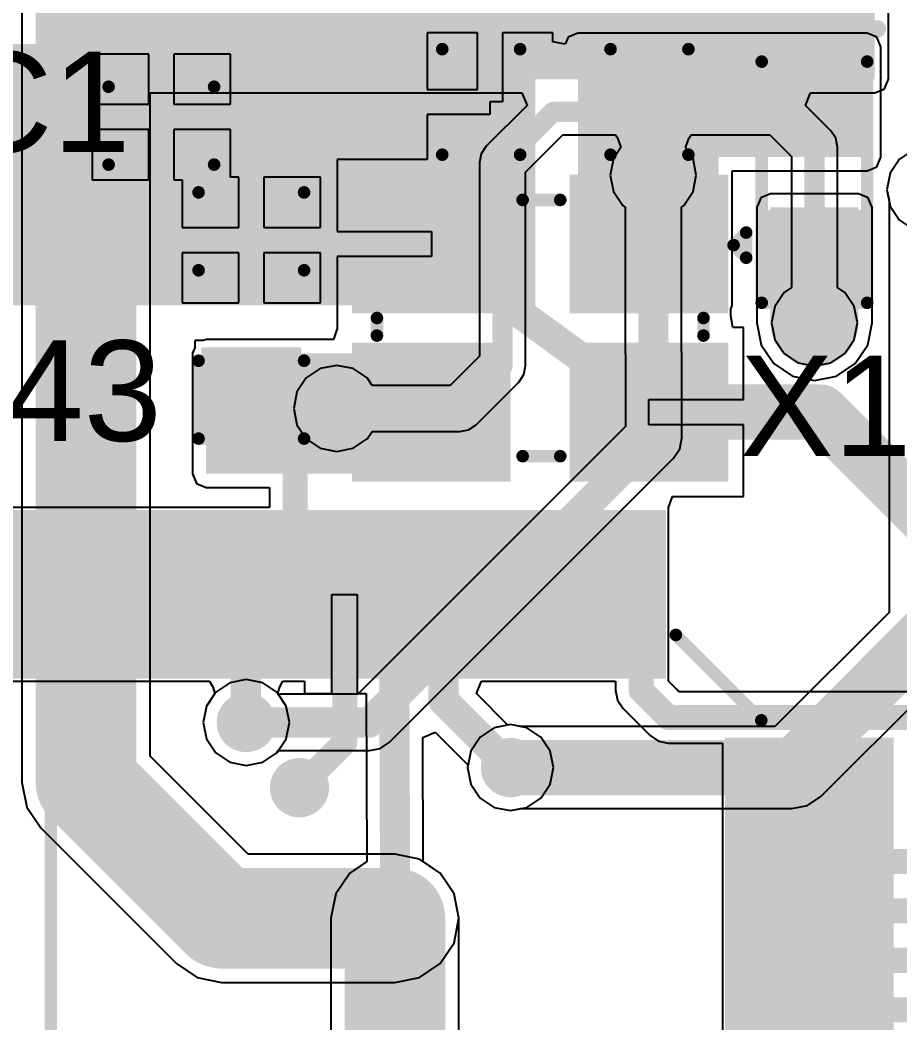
# Model space of a CAD drawing. Header units: millimetres. Extents: x -0.27 to 4.7, y -0.39 to 2.83.
# Drawn here: x 2.9698 to 3.32, y 1.4264 to 1.8255 of the extents above; entities that cross this region are included whole.
import ezdxf

# ---------------------------------------------------------------- set-up
doc = ezdxf.new("R2010")
doc.units = ezdxf.units.MM
doc.header["$MEASUREMENT"] = 0
for name, color, linetype in [('BottomLayer', 5, 'Continuous'), ('BottomSolder', 6, 'Continuous'), ('TopLayer', 1, 'Continuous'), ('TopOverlay', 2, 'Continuous'), ('TopPaste', 8, 'Continuous'), ('TopSolder', 216, 'Continuous'), ('ViaHoleLayer', 16, 'Continuous')]:
    doc.layers.add(name, color=color, linetype=linetype)
doc.styles.add('Arial', font='arial.ttf', dxfattribs={"height": 0.2})

# ---------------------------------------------------------------- blocks, each defined once
blk = doc.blocks.new('ZIO_101954_13')
at = {"layer": 'TopOverlay', "const_width": 0.005}
blk.add_lwpolyline([(0.719, -1.74), (0.719, 0.057)], dxfattribs=at)
blk = doc.blocks.new('SMD3225_4P_47')
at = {"layer": 'TopLayer'}
for points in [[(-0.07086615, 0.05708665), (-0.01574805, 0.05708665), (-0.01574805, 0.00984255), (-0.07086615, 0.00984255)], [(0.01574805, 0.05708665), (0.07086615, 0.05708665), (0.07086615, 0.00984255), (0.01574805, 0.00984255)], [(-0.07086615, -0.00984245), (-0.01574805, -0.00984245), (-0.01574805, -0.05708655), (-0.07086615, -0.05708655)], [(0.01574805, -0.00984245), (0.07086615, -0.00984245), (0.07086615, -0.05708655), (0.01574805, -0.05708655)]]:
    blk.add_hatch(color=1, dxfattribs=at).paths.add_polyline_path(points)
at = {"layer": 'TopPaste'}
for points in [[(-0.07086615, 0.05708665), (-0.01574805, 0.05708665), (-0.01574805, 0.00984255), (-0.07086615, 0.00984255)], [(0.01574805, 0.05708665), (0.07086615, 0.05708665), (0.07086615, 0.00984255), (0.01574805, 0.00984255)], [(-0.07086615, -0.00984245), (-0.01574805, -0.00984245), (-0.01574805, -0.05708655), (-0.07086615, -0.05708655)], [(0.01574805, -0.00984245), (0.07086615, -0.00984245), (0.07086615, -0.05708655), (0.01574805, -0.05708655)]]:
    blk.add_hatch(color=8, dxfattribs=at).paths.add_polyline_path(points)
at = {"layer": 'TopSolder'}
for points in [[(-0.07486615, 0.06108665), (-0.01174805, 0.06108665), (-0.01174805, 0.00584255), (-0.07486615, 0.00584255)], [(0.01174805, 0.06108665), (0.07486615, 0.06108665), (0.07486615, 0.00584255), (0.01174805, 0.00584255)], [(-0.07486615, -0.00584245), (-0.01174805, -0.00584245), (-0.01174805, -0.06108655), (-0.07486615, -0.06108655)], [(0.01174805, -0.00584245), (0.07486615, -0.00584245), (0.07486615, -0.06108655), (0.01174805, -0.06108655)]]:
    blk.add_hatch(color=216, dxfattribs=at).paths.add_polyline_path(points)
at = {"layer": 'TopOverlay', "const_width": 0.005}
for points in [[(0.007, 0.051), (-0.008, 0.051)], [(-0.065, 0.003), (-0.065, -0.004)], [(0.065, 0.003), (0.065, -0.004)], [(-0.082, -0.028), (-0.082, -0.038)], [(-0.077, -0.033), (-0.082, -0.028)], [(-0.077, -0.033), (-0.082, -0.038)], [(0.007, -0.0509999), (-0.008, -0.0509999)]]:
    blk.add_lwpolyline(points, dxfattribs=at)
at = {"layer": 'TopOverlay', "const_width": 0.0025}
for points in [[(-0.00925, 0.051, 1), (-0.00675, 0.051, 1)], [(0.00575, 0.051, 1), (0.00825, 0.051, 1)], [(-0.06625, 0.003, 1), (-0.06375, 0.003, 1)], [(0.06375, 0.003, 1), (0.06625, 0.003, 1)], [(-0.06625, -0.004, 1), (-0.06375, -0.004, 1)], [(0.06375, -0.004, 1), (0.06625, -0.004, 1)], [(-0.08325, -0.028, 1), (-0.08075, -0.028, 1)], [(-0.08325, -0.028, 1), (-0.08075, -0.028, 1)], [(-0.07825, -0.033, 1), (-0.07575, -0.033, 1)], [(-0.07825, -0.033, 1), (-0.07575, -0.033, 1)], [(-0.08325, -0.038, 1), (-0.08075, -0.038, 1)], [(-0.08325, -0.038, 1), (-0.08075, -0.038, 1)], [(-0.00925, -0.0509999, 1), (-0.00675, -0.0509999, 1)], [(0.00575, -0.0509999, 1), (0.00825, -0.0509999, 1)]]:
    blk.add_lwpolyline(points, format="xyb", close=True, dxfattribs=at)
blk = doc.blocks.new('TQFP_100_14_14__49')
at = {"layer": 'TopLayer'}
for points in [[(-0.33267715, -0.1318897), (-0.27362205, -0.1318897), (-0.27362205, -0.1437007), (-0.33267715, -0.1437007)], [(-0.33267715, -0.1515747), (-0.27362205, -0.1515747), (-0.27362205, -0.1633857), (-0.33267715, -0.1633857)], [(-0.33267715, -0.1712597), (-0.27362205, -0.1712597), (-0.27362205, -0.1830707), (-0.33267715, -0.1830707)], [(-0.33267715, -0.1909447), (-0.27362205, -0.1909447), (-0.27362205, -0.2027557), (-0.33267715, -0.2027557)], [(-0.33267715, -0.2106298), (-0.27362205, -0.2106298), (-0.27362205, -0.2224408), (-0.33267715, -0.2224408)], [(-0.33267715, -0.2303149), (-0.27362205, -0.2303149), (-0.27362205, -0.2421259), (-0.33267715, -0.2421259)], [(-0.242126, -0.33267705), (-0.242126, -0.27362195), (-0.230315, -0.27362195), (-0.230315, -0.33267705)], [(-0.222441, -0.33267705), (-0.222441, -0.27362195), (-0.21063, -0.27362195), (-0.21063, -0.33267705)], [(-0.2027559, -0.33267705), (-0.2027559, -0.27362195), (-0.1909449, -0.27362195), (-0.1909449, -0.33267705)], [(-0.1830709, -0.33267705), (-0.1830709, -0.27362195), (-0.1712599, -0.27362195), (-0.1712599, -0.33267705)], [(-0.1633858, -0.33267705), (-0.1633858, -0.27362195), (-0.1515748, -0.27362195), (-0.1515748, -0.33267705)], [(-0.1437008, -0.33267705), (-0.1437008, -0.27362195), (-0.1318898, -0.27362195), (-0.1318898, -0.33267705)], [(-0.1240158, -0.33267705), (-0.1240158, -0.27362195), (-0.1122048, -0.27362195), (-0.1122048, -0.33267705)], [(-0.1043307, -0.33267705), (-0.1043307, -0.27362195), (-0.0925197, -0.27362195), (-0.0925197, -0.33267705)], [(-0.0846457, -0.33267705), (-0.0846457, -0.27362195), (-0.0728347, -0.27362195), (-0.0728347, -0.33267705)], [(-0.0649606, -0.33267705), (-0.0649606, -0.27362195), (-0.0531496, -0.27362195), (-0.0531496, -0.33267705)], [(-0.0452756, -0.33267705), (-0.0452756, -0.27362195), (-0.0334646, -0.27362195), (-0.0334646, -0.33267705)], [(-0.0255906, -0.33267705), (-0.0255906, -0.27362195), (-0.0137796, -0.27362195), (-0.0137796, -0.33267705)], [(-0.0059055, -0.33267705), (-0.0059055, -0.27362195), (0.0059055, -0.27362195), (0.0059055, -0.33267705)]]:
    blk.add_hatch(color=1, dxfattribs=at).paths.add_polyline_path(points)
at = {"layer": 'TopPaste'}
for points in [[(-0.33267715, -0.1318897), (-0.27362205, -0.1318897), (-0.27362205, -0.1437007), (-0.33267715, -0.1437007)], [(-0.33267715, -0.1515747), (-0.27362205, -0.1515747), (-0.27362205, -0.1633857), (-0.33267715, -0.1633857)], [(-0.33267715, -0.1712597), (-0.27362205, -0.1712597), (-0.27362205, -0.1830707), (-0.33267715, -0.1830707)], [(-0.33267715, -0.1909447), (-0.27362205, -0.1909447), (-0.27362205, -0.2027557), (-0.33267715, -0.2027557)], [(-0.33267715, -0.2106298), (-0.27362205, -0.2106298), (-0.27362205, -0.2224408), (-0.33267715, -0.2224408)], [(-0.33267715, -0.2303149), (-0.27362205, -0.2303149), (-0.27362205, -0.2421259), (-0.33267715, -0.2421259)], [(-0.242126, -0.33267705), (-0.242126, -0.27362195), (-0.230315, -0.27362195), (-0.230315, -0.33267705)], [(-0.222441, -0.33267705), (-0.222441, -0.27362195), (-0.21063, -0.27362195), (-0.21063, -0.33267705)], [(-0.2027559, -0.33267705), (-0.2027559, -0.27362195), (-0.1909449, -0.27362195), (-0.1909449, -0.33267705)], [(-0.1830709, -0.33267705), (-0.1830709, -0.27362195), (-0.1712599, -0.27362195), (-0.1712599, -0.33267705)], [(-0.1633858, -0.33267705), (-0.1633858, -0.27362195), (-0.1515748, -0.27362195), (-0.1515748, -0.33267705)], [(-0.1437008, -0.33267705), (-0.1437008, -0.27362195), (-0.1318898, -0.27362195), (-0.1318898, -0.33267705)], [(-0.1240158, -0.33267705), (-0.1240158, -0.27362195), (-0.1122048, -0.27362195), (-0.1122048, -0.33267705)], [(-0.1043307, -0.33267705), (-0.1043307, -0.27362195), (-0.0925197, -0.27362195), (-0.0925197, -0.33267705)], [(-0.0846457, -0.33267705), (-0.0846457, -0.27362195), (-0.0728347, -0.27362195), (-0.0728347, -0.33267705)], [(-0.0649606, -0.33267705), (-0.0649606, -0.27362195), (-0.0531496, -0.27362195), (-0.0531496, -0.33267705)], [(-0.0452756, -0.33267705), (-0.0452756, -0.27362195), (-0.0334646, -0.27362195), (-0.0334646, -0.33267705)], [(-0.0255906, -0.33267705), (-0.0255906, -0.27362195), (-0.0137796, -0.27362195), (-0.0137796, -0.33267705)], [(-0.0059055, -0.33267705), (-0.0059055, -0.27362195), (0.0059055, -0.27362195), (0.0059055, -0.33267705)]]:
    blk.add_hatch(color=8, dxfattribs=at).paths.add_polyline_path(points)
at = {"layer": 'TopSolder'}
for points in [[(-0.33667715, -0.1278897), (-0.26962205, -0.1278897), (-0.26962205, -0.1477007), (-0.33667715, -0.1477007)], [(-0.33667715, -0.1475747), (-0.26962205, -0.1475747), (-0.26962205, -0.1673857), (-0.33667715, -0.1673857)], [(-0.33667715, -0.1672597), (-0.26962205, -0.1672597), (-0.26962205, -0.1870707), (-0.33667715, -0.1870707)], [(-0.33667715, -0.1869447), (-0.26962205, -0.1869447), (-0.26962205, -0.2067557), (-0.33667715, -0.2067557)], [(-0.33667715, -0.2066298), (-0.26962205, -0.2066298), (-0.26962205, -0.2264408), (-0.33667715, -0.2264408)], [(-0.33667715, -0.2263149), (-0.26962205, -0.2263149), (-0.26962205, -0.2461259), (-0.33667715, -0.2461259)], [(-0.246126, -0.33667705), (-0.246126, -0.26962195), (-0.226315, -0.26962195), (-0.226315, -0.33667705)], [(-0.226441, -0.33667705), (-0.226441, -0.26962195), (-0.20663, -0.26962195), (-0.20663, -0.33667705)], [(-0.2067559, -0.33667705), (-0.2067559, -0.26962195), (-0.1869449, -0.26962195), (-0.1869449, -0.33667705)], [(-0.1870709, -0.33667705), (-0.1870709, -0.26962195), (-0.1672599, -0.26962195), (-0.1672599, -0.33667705)], [(-0.1673858, -0.33667705), (-0.1673858, -0.26962195), (-0.1475748, -0.26962195), (-0.1475748, -0.33667705)], [(-0.1477008, -0.33667705), (-0.1477008, -0.26962195), (-0.1278898, -0.26962195), (-0.1278898, -0.33667705)], [(-0.1280158, -0.33667705), (-0.1280158, -0.26962195), (-0.1082048, -0.26962195), (-0.1082048, -0.33667705)], [(-0.1083307, -0.33667705), (-0.1083307, -0.26962195), (-0.0885197, -0.26962195), (-0.0885197, -0.33667705)], [(-0.0886457, -0.33667705), (-0.0886457, -0.26962195), (-0.0688347, -0.26962195), (-0.0688347, -0.33667705)], [(-0.0689606, -0.33667705), (-0.0689606, -0.26962195), (-0.0491496, -0.26962195), (-0.0491496, -0.33667705)], [(-0.0492756, -0.33667705), (-0.0492756, -0.26962195), (-0.0294646, -0.26962195), (-0.0294646, -0.33667705)], [(-0.0295906, -0.33667705), (-0.0295906, -0.26962195), (-0.0097796, -0.26962195), (-0.0097796, -0.33667705)], [(-0.0099055, -0.33667705), (-0.0099055, -0.26962195), (0.0099055, -0.26962195), (0.0099055, -0.33667705)], [(0.0097795, -0.33667705), (0.0097795, -0.26962195), (0.0295905, -0.26962195), (0.0295905, -0.33667705)]]:
    blk.add_hatch(color=216, dxfattribs=at).paths.add_polyline_path(points)
at = {"layer": 'TopOverlay', "const_width": 0.005}
blk.add_lwpolyline([(-0.25, -0.2869998), (-0.284, -0.2529998)], dxfattribs=at)
at = {"layer": 'TopOverlay', "const_width": 0.0025}
for points in [[(-0.28525, -0.2529998, 1), (-0.28275, -0.2529998, 1)], [(-0.25125, -0.2869998, 1), (-0.24875, -0.2869998, 1)]]:
    blk.add_lwpolyline(points, format="xyb", close=True, dxfattribs=at)
blk = doc.blocks.new('R___0603_75')
at = {"layer": 'TopLayer'}
for points in [[(-0.015, 0.0175), (-0.015, -0.0175), (-0.045, -0.0175), (-0.045, 0.0175)], [(0.045, 0.0175), (0.045, -0.0175), (0.015, -0.0175), (0.015, 0.0175)]]:
    blk.add_hatch(color=1, dxfattribs=at).paths.add_polyline_path(points)
at = {"layer": 'TopPaste'}
for points in [[(-0.015, 0.0175), (-0.015, -0.0175), (-0.045, -0.0175), (-0.045, 0.0175)], [(0.045, 0.0175), (0.045, -0.0175), (0.015, -0.0175), (0.015, 0.0175)]]:
    blk.add_hatch(color=8, dxfattribs=at).paths.add_polyline_path(points)
at = {"layer": 'TopSolder'}
for points in [[(-0.011, 0.0215), (-0.011, -0.0215), (-0.049, -0.0215), (-0.049, 0.0215)], [(0.049, 0.0215), (0.049, -0.0215), (0.011, -0.0215), (0.011, 0.0215)]]:
    blk.add_hatch(color=216, dxfattribs=at).paths.add_polyline_path(points)
at = {"layer": 'TopOverlay', "const_width": 0.005}
for points in [[(-0.048, 0.021), (0.048, 0.021)], [(-0.048, 0.021), (-0.048, -0.021)], [(0.048, 0.021), (0.048, -0.021)], [(-0.048, -0.021), (0.048, -0.021)]]:
    blk.add_lwpolyline(points, dxfattribs=at)
at = {"layer": 'TopOverlay', "const_width": 0.0025}
for points in [[(-0.04925, 0.021, 1), (-0.04675, 0.021, 1)], [(-0.04925, 0.021, 1), (-0.04675, 0.021, 1)], [(0.04675, 0.021, 1), (0.04925, 0.021, 1)], [(0.04675, 0.021, 1), (0.04925, 0.021, 1)], [(-0.04925, -0.021, 1), (-0.04675, -0.021, 1)], [(-0.04925, -0.021, 1), (-0.04675, -0.021, 1)], [(0.04675, -0.021, 1), (0.04925, -0.021, 1)], [(0.04675, -0.021, 1), (0.04925, -0.021, 1)]]:
    blk.add_lwpolyline(points, format="xyb", close=True, dxfattribs=at)
blk = doc.blocks.new('C___0603_177')
at = {"layer": 'TopLayer'}
for points in [[(-0.015, 0.0175), (-0.015, -0.0175), (-0.045, -0.0175), (-0.045, 0.0175)], [(0.045, 0.0175), (0.045, -0.0175), (0.015, -0.0175), (0.015, 0.0175)]]:
    blk.add_hatch(color=1, dxfattribs=at).paths.add_polyline_path(points)
at = {"layer": 'TopPaste'}
for points in [[(-0.015, 0.0175), (-0.015, -0.0175), (-0.045, -0.0175), (-0.045, 0.0175)], [(0.045, 0.0175), (0.045, -0.0175), (0.015, -0.0175), (0.015, 0.0175)]]:
    blk.add_hatch(color=8, dxfattribs=at).paths.add_polyline_path(points)
at = {"layer": 'TopSolder'}
for points in [[(-0.0126378, 0.0198622), (-0.0126378, -0.0198622), (-0.0473622, -0.0198622), (-0.0473622, 0.0198622)], [(0.0473622, 0.0198622), (0.0473622, -0.0198622), (0.0126378, -0.0198622), (0.0126378, 0.0198622)]]:
    blk.add_hatch(color=216, dxfattribs=at).paths.add_polyline_path(points)
at = {"layer": 'TopOverlay', "const_width": 0.005}
for points in [[(-0.049, 0.021), (-0.018, 0.021)], [(-0.049, 0.021), (-0.049, -0.021)], [(0.018, 0.021), (0.049, 0.021)], [(0.049, 0.021), (0.049, -0.021)], [(-0.049, -0.021), (-0.018, -0.021)], [(0.018, -0.021), (0.049, -0.021)]]:
    blk.add_lwpolyline(points, dxfattribs=at)
at = {"layer": 'TopOverlay', "const_width": 0.0025}
for points in [[(-0.05025, 0.021, 1), (-0.04775, 0.021, 1)], [(-0.05025, 0.021, 1), (-0.04775, 0.021, 1)], [(-0.01925, 0.021, 1), (-0.01675, 0.021, 1)], [(0.01675, 0.021, 1), (0.01925, 0.021, 1)], [(0.04775, 0.021, 1), (0.05025, 0.021, 1)], [(0.04775, 0.021, 1), (0.05025, 0.021, 1)], [(-0.05025, -0.021, 1), (-0.04775, -0.021, 1)], [(-0.05025, -0.021, 1), (-0.04775, -0.021, 1)], [(-0.01925, -0.021, 1), (-0.01675, -0.021, 1)], [(0.01675, -0.021, 1), (0.01925, -0.021, 1)], [(0.04775, -0.021, 1), (0.05025, -0.021, 1)], [(0.04775, -0.021, 1), (0.05025, -0.021, 1)]]:
    blk.add_lwpolyline(points, format="xyb", close=True, dxfattribs=at)
blk = doc.blocks.new('C___0603_178')
at = {"layer": 'TopLayer'}
for points in [[(-0.015, 0.0175), (-0.015, -0.0175), (-0.045, -0.0175), (-0.045, 0.0175)], [(0.045, 0.0175), (0.045, -0.0175), (0.015, -0.0175), (0.015, 0.0175)]]:
    blk.add_hatch(color=1, dxfattribs=at).paths.add_polyline_path(points)
at = {"layer": 'TopPaste'}
for points in [[(-0.015, 0.0175), (-0.015, -0.0175), (-0.045, -0.0175), (-0.045, 0.0175)], [(0.045, 0.0175), (0.045, -0.0175), (0.015, -0.0175), (0.015, 0.0175)]]:
    blk.add_hatch(color=8, dxfattribs=at).paths.add_polyline_path(points)
at = {"layer": 'TopSolder'}
for points in [[(-0.0126378, 0.0198622), (-0.0126378, -0.0198622), (-0.0473622, -0.0198622), (-0.0473622, 0.0198622)], [(0.0473622, 0.0198622), (0.0473622, -0.0198622), (0.0126378, -0.0198622), (0.0126378, 0.0198622)]]:
    blk.add_hatch(color=216, dxfattribs=at).paths.add_polyline_path(points)
at = {"layer": 'TopOverlay', "const_width": 0.005}
for points in [[(-0.049, 0.021), (-0.018, 0.021)], [(-0.049, -0.021), (-0.049, 0.021)], [(0.018, 0.021), (0.049, 0.021)], [(0.049, -0.021), (0.049, 0.021)], [(-0.049, -0.021), (-0.018, -0.021)], [(0.018, -0.021), (0.049, -0.021)]]:
    blk.add_lwpolyline(points, dxfattribs=at)
at = {"layer": 'TopOverlay', "const_width": 0.0025}
for points in [[(-0.05025, 0.021, 1), (-0.04775, 0.021, 1)], [(-0.05025, 0.021, 1), (-0.04775, 0.021, 1)], [(-0.01925, 0.021, 1), (-0.01675, 0.021, 1)], [(0.01675, 0.021, 1), (0.01925, 0.021, 1)], [(0.04775, 0.021, 1), (0.05025, 0.021, 1)], [(0.04775, 0.021, 1), (0.05025, 0.021, 1)], [(-0.05025, -0.021, 1), (-0.04775, -0.021, 1)], [(-0.05025, -0.021, 1), (-0.04775, -0.021, 1)], [(-0.01925, -0.021, 1), (-0.01675, -0.021, 1)], [(0.01675, -0.021, 1), (0.01925, -0.021, 1)], [(0.04775, -0.021, 1), (0.05025, -0.021, 1)], [(0.04775, -0.021, 1), (0.05025, -0.021, 1)]]:
    blk.add_lwpolyline(points, format="xyb", close=True, dxfattribs=at)
blk = doc.blocks.new('C___0603_215')
at = {"layer": 'TopLayer'}
for points in [[(-0.015, 0.0175), (-0.015, -0.0175), (-0.045, -0.0175), (-0.045, 0.0175)], [(0.045, 0.0175), (0.045, -0.0175), (0.015, -0.0175), (0.015, 0.0175)]]:
    blk.add_hatch(color=1, dxfattribs=at).paths.add_polyline_path(points)
at = {"layer": 'TopPaste'}
for points in [[(-0.015, 0.0175), (-0.015, -0.0175), (-0.045, -0.0175), (-0.045, 0.0175)], [(0.045, 0.0175), (0.045, -0.0175), (0.015, -0.0175), (0.015, 0.0175)]]:
    blk.add_hatch(color=8, dxfattribs=at).paths.add_polyline_path(points)
at = {"layer": 'TopSolder'}
for points in [[(-0.0126378, 0.0198622), (-0.0126378, -0.0198622), (-0.0473622, -0.0198622), (-0.0473622, 0.0198622)], [(0.0473622, 0.0198622), (0.0473622, -0.0198622), (0.0126378, -0.0198622), (0.0126378, 0.0198622)]]:
    blk.add_hatch(color=216, dxfattribs=at).paths.add_polyline_path(points)
at = {"layer": 'TopOverlay', "const_width": 0.005}
for points in [[(-0.049, 0.021), (-0.018, 0.021)], [(-0.049, 0.021), (-0.049, -0.021)], [(0.018, 0.021), (0.049, 0.021)], [(0.049, 0.021), (0.049, -0.021)], [(-0.049, -0.021), (-0.018, -0.021)], [(0.018, -0.021), (0.049, -0.021)]]:
    blk.add_lwpolyline(points, dxfattribs=at)
at = {"layer": 'TopOverlay', "const_width": 0.0025}
for points in [[(-0.05025, 0.021, 1), (-0.04775, 0.021, 1)], [(-0.05025, 0.021, 1), (-0.04775, 0.021, 1)], [(-0.01925, 0.021, 1), (-0.01675, 0.021, 1)], [(0.01675, 0.021, 1), (0.01925, 0.021, 1)], [(0.04775, 0.021, 1), (0.05025, 0.021, 1)], [(0.04775, 0.021, 1), (0.05025, 0.021, 1)], [(-0.05025, -0.021, 1), (-0.04775, -0.021, 1)], [(-0.05025, -0.021, 1), (-0.04775, -0.021, 1)], [(-0.01925, -0.021, 1), (-0.01675, -0.021, 1)], [(0.01675, -0.021, 1), (0.01925, -0.021, 1)], [(0.04775, -0.021, 1), (0.05025, -0.021, 1)], [(0.04775, -0.021, 1), (0.05025, -0.021, 1)]]:
    blk.add_lwpolyline(points, format="xyb", close=True, dxfattribs=at)

msp = doc.modelspace()

# ---------------------------------------------------------------- hatches: boundary and pattern name
at = {"layer": 'BottomLayer'}
msp.add_hatch(color=5, dxfattribs=at).paths.add_polyline_path([(2.976, 1.802), (3.31, 1.802), (3.31, 1.91), (2.976, 1.91)])
h = msp.add_hatch(color=5, dxfattribs=at)
edge = h.paths.add_edge_path()
edge.add_arc((3.2218226, 1.7638226), 0.011811, 0, 360)
h = msp.add_hatch(color=5, dxfattribs=at)
edge = h.paths.add_edge_path()
edge.add_arc((3.286, 1.705), 0.011811, 0, 360)
h = msp.add_hatch(color=5, dxfattribs=at)
edge = h.paths.add_edge_path()
edge.add_arc((3.0958226, 1.6709486), 0.011811, 0, 360)
h = msp.add_hatch(color=5, dxfattribs=at)
edge = h.paths.add_edge_path()
edge.add_arc((3.0598226, 1.5459486), 0.011811, 0, 360)
h = msp.add_hatch(color=5, dxfattribs=at)
edge = h.paths.add_edge_path()
edge.add_arc((3.165, 1.528), 0.011811, 0, 360)
h = msp.add_hatch(color=5, dxfattribs=at)
edge = h.paths.add_edge_path()
edge.add_arc((3.081, 1.52), 0.011811, 0, 360)
h = msp.add_hatch(color=5, dxfattribs=at)
edge = h.paths.add_edge_path()
edge.add_arc((3.119, 1.468), 0.011811, 0, 360)
at = {"layer": 'BottomSolder'}
h = msp.add_hatch(color=6, dxfattribs=at)
edge = h.paths.add_edge_path()
edge.add_arc((3.2218226, 1.7638226), 0.0059055, 0, 360)
h = msp.add_hatch(color=6, dxfattribs=at)
edge = h.paths.add_edge_path()
edge.add_arc((3.286, 1.705), 0.0059055, 0, 360)
h = msp.add_hatch(color=6, dxfattribs=at)
edge = h.paths.add_edge_path()
edge.add_arc((3.0958226, 1.6709486), 0.0059055, 0, 360)
h = msp.add_hatch(color=6, dxfattribs=at)
edge = h.paths.add_edge_path()
edge.add_arc((3.0598226, 1.5459486), 0.0059055, 0, 360)
h = msp.add_hatch(color=6, dxfattribs=at)
edge = h.paths.add_edge_path()
edge.add_arc((3.165, 1.528), 0.0059055, 0, 360)
h = msp.add_hatch(color=6, dxfattribs=at)
edge = h.paths.add_edge_path()
edge.add_arc((3.081, 1.52), 0.0059055, 0, 360)
h = msp.add_hatch(color=6, dxfattribs=at)
edge = h.paths.add_edge_path()
edge.add_arc((3.119, 1.468), 0.0059055, 0, 360)
at = {"layer": 'TopLayer'}
for points in [[(2.898, 1.7119486), (3.1612084, 1.7119486), (3.1612084, 1.816), (2.898, 1.816)], [(3.134, 1.7119486), (3.1748226, 1.7119486), (3.1748226, 1.8149486), (3.134, 1.8149486)], [(3.1568226, 1.7639486), (3.1748226, 1.7639486), (3.1748226, 1.8149486), (3.1568226, 1.8149486)], [(3.1918226, 1.7119486), (3.2478226, 1.7119486), (3.2478226, 1.8149486), (3.1918226, 1.8149486)], [(3.192, 1.771), (3.307, 1.771), (3.307, 1.8149486), (3.192, 1.8149486)], [(3.2685, 1.715), (3.3035, 1.715), (3.3035, 1.751), (3.2685, 1.751)], [(3.0438226, 1.6449486), (3.1618226, 1.6449486), (3.1618226, 1.6929486), (3.0438226, 1.6929486)]]:
    msp.add_hatch(color=1, dxfattribs=at).paths.add_polyline_path(points)
h = msp.add_hatch(color=1, dxfattribs=at)
edge = h.paths.add_edge_path()
edge.add_arc((3.2218226, 1.7638226), 0.011811, 0, 360)
h = msp.add_hatch(color=1, dxfattribs=at)
edge = h.paths.add_edge_path()
edge.add_arc((3.286, 1.705), 0.011811, 0, 360)
h = msp.add_hatch(color=1, dxfattribs=at)
edge = h.paths.add_edge_path()
edge.add_arc((3.0958226, 1.6709486), 0.011811, 0, 360)
h = msp.add_hatch(color=1, dxfattribs=at)
edge = h.paths.add_edge_path()
edge.add_arc((3.0598226, 1.5459486), 0.011811, 0, 360)
h = msp.add_hatch(color=1, dxfattribs=at)
edge = h.paths.add_edge_path()
edge.add_arc((3.165, 1.528), 0.011811, 0, 360)
h = msp.add_hatch(color=1, dxfattribs=at)
edge = h.paths.add_edge_path()
edge.add_arc((3.081, 1.52), 0.011811, 0, 360)
h = msp.add_hatch(color=1, dxfattribs=at)
edge = h.paths.add_edge_path()
edge.add_arc((3.119, 1.468), 0.011811, 0, 360)
at = {"layer": 'TopSolder'}
h = msp.add_hatch(color=216, dxfattribs=at)
edge = h.paths.add_edge_path()
edge.add_arc((3.2218226, 1.7638226), 0.0059055, 0, 360)
h = msp.add_hatch(color=216, dxfattribs=at)
edge = h.paths.add_edge_path()
edge.add_arc((3.286, 1.705), 0.0059055, 0, 360)
h = msp.add_hatch(color=216, dxfattribs=at)
edge = h.paths.add_edge_path()
edge.add_arc((3.0958226, 1.6709486), 0.0059055, 0, 360)
h = msp.add_hatch(color=216, dxfattribs=at)
edge = h.paths.add_edge_path()
edge.add_arc((3.0598226, 1.5459486), 0.0059055, 0, 360)
h = msp.add_hatch(color=216, dxfattribs=at)
edge = h.paths.add_edge_path()
edge.add_arc((3.165, 1.528), 0.0059055, 0, 360)
h = msp.add_hatch(color=216, dxfattribs=at)
edge = h.paths.add_edge_path()
edge.add_arc((3.081, 1.52), 0.0059055, 0, 360)
h = msp.add_hatch(color=216, dxfattribs=at)
edge = h.paths.add_edge_path()
edge.add_arc((3.119, 1.468), 0.0059055, 0, 360)
at = {"layer": 'ViaHoleLayer'}
h = msp.add_hatch(color=16, dxfattribs=at)
edge = h.paths.add_edge_path()
edge.add_arc((3.2218226, 1.7638226), 0.0059055, 0, 360)
h = msp.add_hatch(color=16, dxfattribs=at)
edge = h.paths.add_edge_path()
edge.add_arc((3.286, 1.705), 0.0059055, 0, 360)
h = msp.add_hatch(color=16, dxfattribs=at)
edge = h.paths.add_edge_path()
edge.add_arc((3.0958226, 1.6709486), 0.0059055, 0, 360)
h = msp.add_hatch(color=16, dxfattribs=at)
edge = h.paths.add_edge_path()
edge.add_arc((3.0598226, 1.5459486), 0.0059055, 0, 360)
h = msp.add_hatch(color=16, dxfattribs=at)
edge = h.paths.add_edge_path()
edge.add_arc((3.165, 1.528), 0.0059055, 0, 360)
h = msp.add_hatch(color=16, dxfattribs=at)
edge = h.paths.add_edge_path()
edge.add_arc((3.081, 1.52), 0.0059055, 0, 360)
h = msp.add_hatch(color=16, dxfattribs=at)
edge = h.paths.add_edge_path()
edge.add_arc((3.119, 1.468), 0.0059055, 0, 360)

# ---------------------------------------------------------------- linework, layer by layer
at = {"layer": 'BottomLayer'}
for p, q in [((3.315412, 1.802), (3.315412, 1.91)), ((2.9705102, 1.837), (2.9705102, 1.522)), ((3.3138269, 1.7981731), (3.315412, 1.802)), ((3.0214898, 1.5325582), (3.0214898, 1.796588)), ((3.0214898, 1.796588), (3.1695396, 1.796588)), ((3.1695396, 1.796588), (3.1716107, 1.791588)), ((3.2823892, 1.791588), (3.2844603, 1.796588)), ((3.2844603, 1.796588), (3.31, 1.796588)), ((3.31, 1.796588), (3.3138269, 1.7981731)), ((3.1716107, 1.791588), (3.155334, 1.7753112)), ((3.2924886, 1.7814886), (3.2823892, 1.791588)), ((3.2944778, 1.7785116), (3.2924886, 1.7814886)), ((3.1709989, 1.7650217), (3.185801, 1.7798237)), ((3.185801, 1.7798237), (3.2067401, 1.7798237)), ((3.2067401, 1.7798237), (3.2075862, 1.7787152)), ((3.2075862, 1.7787152), (3.2089549, 1.7748237)), ((3.2346903, 1.7748237), (3.236059, 1.7787152)), ((3.236059, 1.7787152), (3.2369051, 1.7798237)), ((3.2369051, 1.7798237), (3.2681991, 1.7798237)), ((3.2681991, 1.7798237), (3.2768237, 1.7711991)), ((3.2951763, 1.775), (3.2944778, 1.7785116)), ((3.155334, 1.7753112), (3.1533448, 1.7723342)), ((3.2089549, 1.7748237), (3.205987, 1.7703819)), ((3.2376582, 1.7703819), (3.2346903, 1.7748237)), ((3.2951763, 1.7190869), (3.2951763, 1.775)), ((3.3254407, 1.7738356), (3.31988, 1.77012)), ((3.1533448, 1.7723342), (3.1526463, 1.7688226)), ((3.1526463, 1.7688226), (3.1526463, 1.6917495)), ((3.205987, 1.7703819), (3.2046823, 1.7638226)), ((3.2389629, 1.7638226), (3.2376582, 1.7703819)), ((3.2768237, 1.7711991), (3.2768237, 1.7190869)), ((3.31988, 1.77012), (3.3161644, 1.7645593)), ((3.1709989, 1.6879486), (3.1709989, 1.7650217)), ((3.3161644, 1.7645593), (3.3148597, 1.758)), ((3.2046823, 1.7638226), (3.205987, 1.7572633)), ((3.2376582, 1.7572633), (3.2389629, 1.7638226)), ((3.205987, 1.7572633), (3.2097026, 1.7517026)), ((3.2339426, 1.7517026), (3.2376582, 1.7572633)), ((3.3148597, 1.758), (3.3156865, 1.7538433)), ((3.3156865, 1.7538433), (3.3156865, 1.5897573)), ((3.2097026, 1.7517026), (3.2106071, 1.7510982)), ((3.2106071, 1.7510982), (3.2106071, 1.693)), ((3.2330381, 1.7510982), (3.2339426, 1.7517026)), ((3.2330381, 1.6938919), (3.2330381, 1.7510982)), ((3.27388, 1.71712), (3.2701644, 1.7115593)), ((3.2768237, 1.7190869), (3.27388, 1.71712)), ((3.29812, 1.71712), (3.2951763, 1.7190869)), ((3.3018356, 1.7115593), (3.29812, 1.71712)), ((3.2701644, 1.7115593), (3.2688597, 1.705)), ((3.3031403, 1.705), (3.3018356, 1.7115593)), ((3.2688597, 1.705), (3.2701644, 1.6984407)), ((3.3018356, 1.6984407), (3.3031403, 1.705)), ((3.2701644, 1.6984407), (3.27388, 1.69288)), ((3.29812, 1.69288), (3.3018356, 1.6984407)), ((3.2106071, 1.693), (3.2107845, 1.6921081)), ((3.2332155, 1.693), (3.2330381, 1.6938919)), ((3.2332155, 1.6591265), (3.2332155, 1.693)), ((3.27388, 1.69288), (3.2794407, 1.6891644)), ((3.2925593, 1.6891644), (3.29812, 1.69288)), ((3.1526463, 1.6917495), (3.1410217, 1.6801249)), ((3.2107845, 1.6921081), (3.2107845, 1.6637716)), ((3.2794407, 1.6891644), (3.286, 1.6878597)), ((3.286, 1.6878597), (3.2925593, 1.6891644)), ((3.0892633, 1.6867842), (3.0837026, 1.6830686)), ((3.0958226, 1.6880889), (3.0892633, 1.6867842)), ((3.1023819, 1.6867842), (3.0958226, 1.6880889)), ((3.1079426, 1.6830686), (3.1023819, 1.6867842)), ((3.1703004, 1.6844369), (3.1709989, 1.6879486)), ((3.0837026, 1.6830686), (3.079987, 1.6775079)), ((3.1099095, 1.6801249), (3.1079426, 1.6830686)), ((3.1513112, 1.66446), (3.1683112, 1.68146)), ((3.1683112, 1.68146), (3.1703004, 1.6844369)), ((3.079987, 1.6775079), (3.0786823, 1.6709486)), ((3.1410217, 1.6801249), (3.1099095, 1.6801249)), ((3.0786823, 1.6709486), (3.079987, 1.6643893)), ((3.079987, 1.6643893), (3.0837026, 1.6588286)), ((3.2107845, 1.6637716), (3.1041769, 1.5571641)), ((3.1079426, 1.6588286), (3.1099095, 1.6617723)), ((3.1099095, 1.6617723), (3.1448226, 1.6617723)), ((3.1448226, 1.6617723), (3.1483342, 1.6624708)), ((3.1483342, 1.6624708), (3.1513112, 1.66446)), ((3.0837026, 1.6588286), (3.0892633, 1.655113)), ((3.1023819, 1.655113), (3.1079426, 1.6588286)), ((3.2323618, 1.654834), (3.2332156, 1.659126)), ((3.2332156, 1.659126), (3.2332155, 1.6591265)), ((3.0892633, 1.655113), (3.0958226, 1.6538083)), ((3.0958226, 1.6538083), (3.1023819, 1.655113)), ((3.2299306, 1.6511954), (3.2323618, 1.654834)), ((3.1167532, 1.538018), (3.2299303, 1.6511952)), ((3.2299303, 1.6511952), (3.2299306, 1.6511954)), ((3.3156865, 1.5897573), (3.2702427, 1.5443135)), ((3.2885354, 1.5164646), (3.3408041, 1.5687333)), ((3.0532633, 1.5617842), (3.0477026, 1.5580686)), ((3.0598226, 1.5630889), (3.0532633, 1.5617842)), ((3.0663819, 1.5617842), (3.0598226, 1.5630889)), ((3.0719426, 1.5580686), (3.0663819, 1.5617842)), ((3.0477026, 1.5580686), (3.043987, 1.5525079)), ((3.072547, 1.5571641), (3.0719426, 1.5580686)), ((3.1041769, 1.5571641), (3.072547, 1.5571641)), ((3.043987, 1.5525079), (3.0426823, 1.5459486)), ((3.0426823, 1.5459486), (3.043987, 1.5393893)), ((3.165, 1.5451403), (3.1584407, 1.5438356)), ((3.1691567, 1.5443135), (3.165, 1.5451403)), ((3.1584407, 1.5438356), (3.15288, 1.54012)), ((3.2702427, 1.5443135), (3.1691567, 1.5443135)), ((3.043987, 1.5393893), (3.0477026, 1.5338286)), ((3.1131146, 1.5355868), (3.1167532, 1.538018)), ((3.15288, 1.54012), (3.1491644, 1.5345593)), ((3.0477026, 1.5338286), (3.0532633, 1.530113)), ((3.0663819, 1.530113), (3.0719426, 1.5338286)), ((3.0719426, 1.5338286), (3.072547, 1.5347331)), ((3.072547, 1.5347331), (3.1088221, 1.5347331)), ((3.1088221, 1.5347331), (3.1088226, 1.534733)), ((3.1088226, 1.534733), (3.1131146, 1.5355868)), ((3.1491644, 1.5345593), (3.1478597, 1.528)), ((3.0605582, 1.4934898), (3.0214898, 1.5325582)), ((3.0532633, 1.530113), (3.0598226, 1.5288083)), ((3.0598226, 1.5288083), (3.0663819, 1.530113)), ((3.1478597, 1.528), (3.1491644, 1.5214407)), ((2.9705102, 1.522), (2.9724505, 1.5122455)), ((3.1491644, 1.5214407), (3.15288, 1.51588)), ((3.15288, 1.51588), (3.1584407, 1.5121644)), ((3.2832429, 1.5129283), (3.2885354, 1.5164646)), ((2.9724505, 1.5122455), (2.977976, 1.503976)), ((3.1584407, 1.5121644), (3.165, 1.5108597)), ((3.165, 1.5108597), (3.1691567, 1.5116865)), ((3.1691567, 1.5116865), (3.277, 1.5116865)), ((3.277, 1.5116865), (3.2832429, 1.5129283)), ((2.977976, 1.503976), (3.031976, 1.449976)), ((3.119, 1.4934898), (3.0605582, 1.4934898)), ((3.1287545, 1.4915495), (3.119, 1.4934898)), ((3.137024, 1.486024), (3.1287545, 1.4915495)), ((3.1425495, 1.4777545), (3.137024, 1.486024)), ((3.1444898, 1.468), (3.1425495, 1.4777545)), ((3.1425495, 1.4582455), (3.1444898, 1.468)), ((3.137024, 1.449976), (3.1425495, 1.4582455)), ((3.031976, 1.449976), (3.0402454, 1.4444505)), ((3.1287545, 1.4444505), (3.137024, 1.449976)), ((3.0402454, 1.4444505), (3.05, 1.4425102)), ((3.05, 1.4425102), (3.119, 1.4425102)), ((3.119, 1.4425102), (3.1287545, 1.4444505))]:
    msp.add_line(p, q, dxfattribs=at)
for points, const_width in [([(2.996, 1.522), (2.996, 1.837)], 0.04), ([(3.1618226, 1.7688226), (3.182, 1.789)], 0.008), ([(3.182, 1.789), (3.272, 1.789)], 0.008), ([(3.272, 1.789), (3.286, 1.775)], 0.008), ([(3.286, 1.705), (3.286, 1.775)], 0.008), ([(3.1618226, 1.6879486), (3.1618226, 1.7688226)], 0.008), ([(3.2218226, 1.693), (3.2218226, 1.7638226)], 0.012), ([(3.222, 1.659126), (3.222, 1.693)], 0.012), ([(3.1448226, 1.6709486), (3.1618226, 1.6879486)], 0.008), ([(3.0958226, 1.6709486), (3.1448226, 1.6709486)], 0.008), ([(3.1088226, 1.5459486), (3.222, 1.659126)], 0.012), ([(3.277, 1.528), (3.332, 1.583)], 0.022), ([(3.0598226, 1.5459486), (3.1088226, 1.5459486)], 0.012), ([(2.996, 1.522), (3.05, 1.468)], 0.04), ([(3.165, 1.528), (3.277, 1.528)], 0.022), ([(3.05, 1.468), (3.119, 1.468)], 0.04)]:
    msp.add_lwpolyline(points, dxfattribs=dict(at, const_width=const_width))
for points, const_width in [([(2.986, 1.837, 1), (3.006, 1.837, 1)], 0.02), ([(3.18, 1.789, 1), (3.184, 1.789, 1)], 0.004), ([(3.18, 1.789, 1), (3.184, 1.789, 1)], 0.004), ([(3.27, 1.789, 1), (3.274, 1.789, 1)], 0.004), ([(3.27, 1.789, 1), (3.274, 1.789, 1)], 0.004), ([(3.284, 1.775, 1), (3.288, 1.775, 1)], 0.004), ([(3.284, 1.775, 1), (3.288, 1.775, 1)], 0.004), ([(3.1598226, 1.7688226, 1), (3.1638226, 1.7688226, 1)], 0.004), ([(3.1598226, 1.7688226, 1), (3.1638226, 1.7688226, 1)], 0.004), ([(3.2188226, 1.7638226, 1), (3.2248226, 1.7638226, 1)], 0.006), ([(3.284, 1.705, 1), (3.288, 1.705, 1)], 0.004), ([(3.2188226, 1.693, 1), (3.2248226, 1.693, 1)], 0.006), ([(3.219, 1.693, 1), (3.225, 1.693, 1)], 0.006), ([(3.1598226, 1.6879486, 1), (3.1638226, 1.6879486, 1)], 0.004), ([(3.1598226, 1.6879486, 1), (3.1638226, 1.6879486, 1)], 0.004), ([(3.0938226, 1.6709486, 1), (3.0978226, 1.6709486, 1)], 0.004), ([(3.1428226, 1.6709486, 1), (3.1468226, 1.6709486, 1)], 0.004), ([(3.1428226, 1.6709486, 1), (3.1468226, 1.6709486, 1)], 0.004), ([(3.219, 1.659126, 1), (3.225, 1.659126, 1)], 0.006), ([(3.219, 1.659126, 1), (3.225, 1.659126, 1)], 0.006), ([(3.0568226, 1.5459486, 1), (3.0628226, 1.5459486, 1)], 0.006), ([(3.1058226, 1.5459486, 1), (3.1118226, 1.5459486, 1)], 0.006), ([(3.1058226, 1.5459486, 1), (3.1118226, 1.5459486, 1)], 0.006), ([(2.986, 1.522, 1), (3.006, 1.522, 1)], 0.02), ([(2.986, 1.522, 1), (3.006, 1.522, 1)], 0.02), ([(3.1595, 1.528, 1), (3.1705, 1.528, 1)], 0.011), ([(3.2715, 1.528, 1), (3.2825, 1.528, 1)], 0.011), ([(3.2715, 1.528, 1), (3.2825, 1.528, 1)], 0.011), ([(3.04, 1.468, 1), (3.06, 1.468, 1)], 0.02), ([(3.04, 1.468, 1), (3.06, 1.468, 1)], 0.02), ([(3.109, 1.468, 1), (3.129, 1.468, 1)], 0.02)]:
    msp.add_lwpolyline(points, format="xyb", close=True, dxfattribs=dict(at, const_width=const_width))
at = {"layer": 'TopLayer'}
for p, q in [((3.1518226, 1.8204486), (3.1318226, 1.8204486)), ((3.1318226, 1.8204486), (3.1318226, 1.7979486)), ((3.1518226, 1.7979486), (3.1518226, 1.8204486)), ((3.1818226, 1.8204486), (3.1618226, 1.8204486)), ((3.1618226, 1.8204486), (3.1618226, 1.7929486)), ((3.1818226, 1.8169379), (3.1818226, 1.8204486)), ((3.1918226, 1.8203606), (3.1879957, 1.8187755)), ((3.307, 1.8203606), (3.1918226, 1.8203606)), ((3.3108269, 1.8187755), (3.307, 1.8203606)), ((3.1868226, 1.8159433), (3.1818226, 1.8169379)), ((3.1879957, 1.8187755), (3.1868226, 1.8159433)), ((3.312412, 1.8149486), (3.3108269, 1.8187755)), ((3.312412, 1.771), (3.312412, 1.8149486)), ((3.021, 1.812), (2.9985, 1.812)), ((2.9985, 1.812), (2.9985, 1.792)), ((3.021, 1.792), (3.021, 1.812)), ((3.0535, 1.812), (3.031, 1.812)), ((3.031, 1.812), (3.031, 1.792)), ((3.0535, 1.792), (3.0535, 1.812)), ((3.1318226, 1.7979486), (3.1518226, 1.7979486)), ((3.1618226, 1.7929486), (3.1568226, 1.7929486)), ((3.1568226, 1.7929486), (3.1568226, 1.7879486)), ((2.9985, 1.792), (3.021, 1.792)), ((3.031, 1.792), (3.0535, 1.792)), ((3.1568226, 1.7879486), (3.1318226, 1.7879486)), ((3.1318226, 1.7879486), (3.1318226, 1.7700351)), ((3.021, 1.782), (2.9985, 1.782)), ((2.9985, 1.782), (2.9985, 1.762)), ((3.021, 1.762), (3.021, 1.782)), ((3.0535, 1.782), (3.031, 1.782)), ((3.031, 1.782), (3.031, 1.762)), ((3.0535, 1.7629486), (3.0535, 1.782)), ((3.3254407, 1.7738356), (3.31988, 1.77012)), ((3.1318226, 1.7700351), (3.0959565, 1.7700351)), ((3.0959565, 1.7700351), (3.0959565, 1.7414129)), ((3.3108269, 1.7671731), (3.312412, 1.771)), ((3.31988, 1.77012), (3.3161644, 1.7645593)), ((3.2532346, 1.7119486), (3.2532346, 1.765588)), ((3.2532346, 1.765588), (3.307, 1.765588)), ((3.307, 1.765588), (3.3108269, 1.7671731)), ((3.3161644, 1.7645593), (3.3148597, 1.758)), ((2.9985, 1.762), (3.021, 1.762)), ((3.031, 1.762), (3.0343226, 1.762)), ((3.0343226, 1.762), (3.0343226, 1.7429486)), ((3.0568226, 1.7629486), (3.0535, 1.7629486)), ((3.0568226, 1.7429486), (3.0568226, 1.7629486)), ((3.0893226, 1.7629486), (3.0668226, 1.7629486)), ((3.0668226, 1.7629486), (3.0668226, 1.7429486)), ((3.0893226, 1.7429486), (3.0893226, 1.7629486)), ((3.3148597, 1.758), (3.3161644, 1.7514407)), ((3.2646731, 1.7548269), (3.263088, 1.751)), ((3.2685, 1.756412), (3.2646731, 1.7548269)), ((3.3035, 1.756412), (3.2685, 1.756412)), ((3.3073269, 1.7548269), (3.3035, 1.756412)), ((3.308912, 1.751), (3.3073269, 1.7548269)), ((3.263088, 1.751), (3.263088, 1.7311448)), ((3.308912, 1.7311448), (3.308912, 1.751)), ((3.3161644, 1.7514407), (3.31988, 1.74588)), ((3.31988, 1.74588), (3.3254407, 1.7421644)), ((3.0343226, 1.7429486), (3.0568226, 1.7429486)), ((3.0668226, 1.7429486), (3.0893226, 1.7429486)), ((3.0959565, 1.7414129), (3.1335153, 1.7414129)), ((3.1335153, 1.7414129), (3.1335153, 1.7314129)), ((3.0568226, 1.7329486), (3.0343226, 1.7329486)), ((3.0343226, 1.7329486), (3.0343226, 1.7129486)), ((3.0568226, 1.7129486), (3.0568226, 1.7329486)), ((3.0893226, 1.7329486), (3.0668226, 1.7329486)), ((3.0668226, 1.7329486), (3.0668226, 1.7129486)), ((3.0893226, 1.7129486), (3.0893226, 1.7329486)), ((3.1335153, 1.7314129), (3.0959565, 1.7314129)), ((3.0959565, 1.7314129), (3.0959565, 1.7033607)), ((3.263088, 1.7311448), (3.2630592, 1.731)), ((3.2630592, 1.731), (3.2630592, 1.705)), ((3.3089408, 1.731), (3.308912, 1.7311448)), ((3.3089408, 1.705), (3.3089408, 1.731)), ((3.0343226, 1.7129486), (3.0568226, 1.7129486)), ((3.0668226, 1.7129486), (3.0893226, 1.7129486)), ((3.2526887, 1.7106306), (3.2532346, 1.7119486)), ((3.2526887, 1.7081061), (3.2526887, 1.7106306)), ((3.2526888, 1.7077911), (3.2526887, 1.7081061)), ((3.253449, 1.703106), (3.2526888, 1.7077911)), ((3.2630592, 1.705), (3.2648055, 1.6962209)), ((3.3071945, 1.6962209), (3.3089408, 1.705)), ((3.0959564, 1.7027911), (3.0945815, 1.6983606)), ((3.0959565, 1.7033607), (3.0959564, 1.7027911)), ((3.2576887, 1.703106), (3.253449, 1.703106)), ((3.2576887, 1.674484), (3.2576887, 1.703106)), ((3.0428279, 1.6979486), (3.0393226, 1.6979486)), ((3.0393226, 1.6979486), (3.0393226, 1.6951504)), ((3.0438226, 1.6983606), (3.0428279, 1.6979486)), ((3.0945815, 1.6983606), (3.0438226, 1.6983606)), ((3.0393226, 1.6951504), (3.0384106, 1.6929486)), ((3.0384106, 1.6929486), (3.0384106, 1.6449486)), ((3.2648055, 1.6962209), (3.2697784, 1.6887784)), ((3.3022216, 1.6887784), (3.3071945, 1.6962209)), ((3.2697784, 1.6887784), (3.2772209, 1.6838055)), ((3.2947791, 1.6838055), (3.3022216, 1.6887784)), ((3.2772209, 1.6838055), (3.286, 1.6820592)), ((3.286, 1.6820592), (3.2947791, 1.6838055)), ((3.2201299, 1.664484), (3.2201299, 1.674484)), ((3.2201299, 1.674484), (3.2576887, 1.674484)), ((3.2576887, 1.664484), (3.2201299, 1.664484)), ((3.2576887, 1.635862), (3.2576887, 1.664484)), ((3.0384106, 1.6449486), (3.0399957, 1.6411217)), ((3.0399957, 1.6411217), (3.0438226, 1.6395366)), ((3.0438226, 1.6395366), (3.0690519, 1.6395366)), ((3.0690519, 1.6395366), (3.0690519, 1.6314761)), ((3.2279487, 1.6314761), (3.2294312, 1.635862)), ((3.2294312, 1.635862), (3.2576887, 1.635862)), ((3.0690519, 1.6314761), (2.8925933, 1.6314761)), ((3.2279486, 1.6308619), (3.2279487, 1.6314761)), ((3.2279486, 1.5624213), (3.2279486, 1.6308619)), ((3.093933, 1.5574211), (3.093933, 1.5969487)), ((3.093933, 1.5969487), (3.103933, 1.5969487)), ((3.103933, 1.5969487), (3.103933, 1.5574211)), ((2.7336966, 1.5624211), (3.0452168, 1.5624211)), ((3.0452168, 1.5624211), (3.0465319, 1.5601183)), ((3.0731133, 1.5601183), (3.0744284, 1.5624211)), ((3.0744284, 1.5624211), (3.0830274, 1.5624211)), ((3.0830274, 1.5624211), (3.0830274, 1.5574211)), ((3.1514401, 1.5574211), (3.1535112, 1.5624211)), ((3.1535112, 1.5624211), (3.2068472, 1.5624211)), ((3.2068472, 1.5624211), (3.2068472, 1.5587281)), ((3.2279487, 1.5624212), (3.2279486, 1.5624213)), ((3.2279488, 1.5624212), (3.2279487, 1.5624212)), ((3.2311655, 1.5590249), (3.2279488, 1.5624212)), ((3.0472699, 1.5574211), (3.043987, 1.5525079)), ((3.0465319, 1.5601183), (3.0472699, 1.5574211)), ((3.0723753, 1.5574211), (3.0731133, 1.5601183)), ((3.0756582, 1.5525079), (3.0723753, 1.5574211)), ((3.0830274, 1.5574211), (3.093933, 1.5574211)), ((3.103933, 1.5574211), (3.1075535, 1.5574211)), ((3.1075535, 1.5574211), (3.107809, 1.4905896)), ((3.1639331, 1.5449281), (3.1514401, 1.5574211)), ((3.2068472, 1.5587281), (3.2076233, 1.5548263)), ((3.2320459, 1.5581445), (3.2311655, 1.5590249)), ((3.3330514, 1.5581445), (3.2320459, 1.5581445)), ((3.2076233, 1.5548263), (3.2098335, 1.5515185)), ((3.043987, 1.5525079), (3.0426823, 1.5459486)), ((3.0769629, 1.5459486), (3.0756582, 1.5525079)), ((3.2098335, 1.5515185), (3.220613, 1.540739)), ((3.0426823, 1.5459486), (3.043987, 1.5393893)), ((3.0756582, 1.5393893), (3.0769629, 1.5459486)), ((3.165, 1.5451403), (3.1639331, 1.5449281)), ((3.1715593, 1.5438356), (3.165, 1.5451403)), ((3.1300511, 1.5400165), (3.1350433, 1.5420955)), ((3.1350433, 1.5420955), (3.1480719, 1.5290669)), ((3.17712, 1.54012), (3.1715593, 1.5438356)), ((3.043987, 1.5393893), (3.0477026, 1.5338286)), ((3.0719426, 1.5338286), (3.0756582, 1.5393893)), ((3.1302402, 1.4905568), (3.1300511, 1.5400165)), ((3.1808356, 1.5345593), (3.17712, 1.54012)), ((3.220613, 1.540739), (3.2239208, 1.5385288)), ((3.2239208, 1.5385288), (3.2278226, 1.5377527)), ((3.2278226, 1.5377527), (3.2494447, 1.5377527)), ((3.2494447, 1.5377527), (3.2494447, 1.4994289)), ((3.0477026, 1.5338286), (3.0532633, 1.530113)), ((3.0663819, 1.530113), (3.0719426, 1.5338286)), ((3.1821403, 1.528), (3.1808356, 1.5345593)), ((3.0532633, 1.530113), (3.0598226, 1.5288083)), ((3.0598226, 1.5288083), (3.0663819, 1.530113)), ((3.1480719, 1.5290669), (3.1478597, 1.528)), ((3.1478597, 1.528), (3.1491644, 1.5214407)), ((3.1808356, 1.5214407), (3.1821403, 1.528)), ((3.1491644, 1.5214407), (3.15288, 1.51588)), ((3.17712, 1.51588), (3.1808356, 1.5214407)), ((3.15288, 1.51588), (3.1584407, 1.5121644)), ((3.1715593, 1.5121644), (3.17712, 1.51588)), ((3.1584407, 1.5121644), (3.165, 1.5108597)), ((3.165, 1.5108597), (3.1715593, 1.5121644)), ((3.2494447, 1.4994289), (3.2494447, 1.4600588)), ((3.107809, 1.4905896), (3.100976, 1.486024)), ((3.137024, 1.486024), (3.1302402, 1.4905568)), ((3.100976, 1.486024), (3.0954505, 1.4777545)), ((3.1425495, 1.4777545), (3.137024, 1.486024)), ((3.0954505, 1.4777545), (3.0935102, 1.468)), ((3.1444898, 1.468), (3.1425495, 1.4777545)), ((3.0935102, 1.468), (3.0935102, 1.2897712)), ((3.1444898, 1.3003294), (3.1444898, 1.468)), ((3.2494447, 1.4600588), (3.2494447, 1.4206888))]:
    msp.add_line(p, q, dxfattribs=at)
for points, const_width in [([(3.286, 1.705), (3.286, 1.731)], 0.035), ([(3.1335155, 1.7364131), (3.1550746, 1.718791)], 0.012), ([(3.1550746, 1.718791), (3.1985706, 1.6871061)], 0.012), ([(3.1985706, 1.6871061), (3.2201297, 1.669484)], 0.012), ([(3.2201297, 1.669484), (3.288516, 1.669484)], 0.022), ([(3.288516, 1.669484), (3.3561655, 1.6018345)], 0.022), ([(3.077, 1.67), (3.0792478, 1.6677522)], 0.01), ([(3.0792478, 1.5969486), (3.0792478, 1.6677522)], 0.01), ([(3.1985706, 1.6518619), (3.2161927, 1.669484)], 0.012), ([(3.2161927, 1.669484), (3.2201297, 1.669484)], 0.012), ([(3.0595628, 1.5969486), (3.0596573, 1.5968541)], 0.012), ([(3.0596573, 1.5461139), (3.0596573, 1.5968541)], 0.012), ([(3.0989329, 1.5969486), (3.0990274, 1.5970431)], 0.012), ([(3.0990274, 1.5380273), (3.0990274, 1.5970431)], 0.01), ([(3.1186179, 1.5969486), (3.1190956, 1.4720004)], 0.012), ([(3.1380627, 1.5967084), (3.1383029, 1.5969486)], 0.008), ([(3.2170431, 1.5587281), (3.2170431, 1.5969486)], 0.01), ([(3.1383029, 1.5546971), (3.1383029, 1.573421)], 0.012), ([(3.2170431, 1.5587281), (3.2278226, 1.5479486)], 0.01), ([(3.1383029, 1.5546971), (3.165, 1.528)], 0.012), ([(3.2278226, 1.5479486), (3.3330514, 1.5479486)], 0.01), ([(3.0596573, 1.5461139), (3.0598226, 1.5459486)], 0.012), ([(3.0810001, 1.52), (3.0990274, 1.5380273)], 0.01), ([(3.2839722, 1.4906493), (3.3683507, 1.4906493)], 0.01), ([(3.119, 1.2897712), (3.119, 1.468)], 0.04), ([(3.1190956, 1.4720004), (3.119096, 1.471904)], 0.012), ([(3.119, 1.468), (3.1190004, 1.4680004)], 0.012), ([(3.2839722, 1.4709643), (3.3660357, 1.4709643)], 0.01), ([(3.2839722, 1.4512793), (3.3645075, 1.4512793)], 0.01), ([(3.2839722, 1.4315943), (3.3624057, 1.4315943)], 0.01)]:
    msp.add_lwpolyline(points, dxfattribs=dict(at, const_width=const_width))
for points, const_width in [([(3.27725, 1.731, 1), (3.29475, 1.731, 1)], 0.0175), ([(3.1305155, 1.7364131, 1), (3.1365155, 1.7364131, 1)], 0.006), ([(3.1520746, 1.718791, 1), (3.1580746, 1.718791, 1)], 0.006), ([(3.1520746, 1.718791, 1), (3.1580746, 1.718791, 1)], 0.006), ([(3.27725, 1.705, 1), (3.29475, 1.705, 1)], 0.0175), ([(3.1955706, 1.6871061, 1), (3.2015706, 1.6871061, 1)], 0.006), ([(3.1955706, 1.6871061, 1), (3.2015706, 1.6871061, 1)], 0.006), ([(3.2146297, 1.669484, 1), (3.2256297, 1.669484, 1)], 0.011), ([(3.283016, 1.669484, 1), (3.294016, 1.669484, 1)], 0.011), ([(3.283016, 1.669484, 1), (3.294016, 1.669484, 1)], 0.011), ([(3.0745, 1.67, 1), (3.0795, 1.67, 1)], 0.005), ([(3.0767478, 1.6677522, 1), (3.0817478, 1.6677522, 1)], 0.005), ([(3.0767478, 1.6677522, 1), (3.0817478, 1.6677522, 1)], 0.005), ([(3.2131927, 1.669484, 1), (3.2191927, 1.669484, 1)], 0.006), ([(3.2131927, 1.669484, 1), (3.2191927, 1.669484, 1)], 0.006), ([(3.2171297, 1.669484, 1), (3.2231297, 1.669484, 1)], 0.006), ([(3.2171297, 1.669484, 1), (3.2231297, 1.669484, 1)], 0.006), ([(3.1955706, 1.6518619, 1), (3.2015706, 1.6518619, 1)], 0.006), ([(3.0565628, 1.5969486, 1), (3.0625628, 1.5969486, 1)], 0.006), ([(3.0566573, 1.5968541, 1), (3.0626573, 1.5968541, 1)], 0.006), ([(3.0566573, 1.5968541, 1), (3.0626573, 1.5968541, 1)], 0.006), ([(3.0767478, 1.5969486, 1), (3.0817478, 1.5969486, 1)], 0.005), ([(3.0959329, 1.5969486, 1), (3.1019329, 1.5969486, 1)], 0.006), ([(3.0960274, 1.5970431, 1), (3.1020274, 1.5970431, 1)], 0.006), ([(3.0965274, 1.5970431, 1), (3.1015274, 1.5970431, 1)], 0.005), ([(3.1156179, 1.5969486, 1), (3.1216179, 1.5969486, 1)], 0.006), ([(3.1363029, 1.5969486, 1), (3.1403029, 1.5969486, 1)], 0.004), ([(3.2145431, 1.5969486, 1), (3.2195431, 1.5969486, 1)], 0.005), ([(3.1360627, 1.5967084, 1), (3.1400627, 1.5967084, 1)], 0.004), ([(3.1353029, 1.573421, 1), (3.1413029, 1.573421, 1)], 0.006), ([(3.2145431, 1.5587281, 1), (3.2195431, 1.5587281, 1)], 0.005), ([(3.2145431, 1.5587281, 1), (3.2195431, 1.5587281, 1)], 0.005), ([(3.1353029, 1.5546971, 1), (3.1413029, 1.5546971, 1)], 0.006), ([(3.1353029, 1.5546971, 1), (3.1413029, 1.5546971, 1)], 0.006), ([(3.2253226, 1.5479486, 1), (3.2303226, 1.5479486, 1)], 0.005), ([(3.2253226, 1.5479486, 1), (3.2303226, 1.5479486, 1)], 0.005), ([(3.0566573, 1.5461139, 1), (3.0626573, 1.5461139, 1)], 0.006), ([(3.0566573, 1.5461139, 1), (3.0626573, 1.5461139, 1)], 0.006), ([(3.0568226, 1.5459486, 1), (3.0628226, 1.5459486, 1)], 0.006), ([(3.0965274, 1.5380273, 1), (3.1015274, 1.5380273, 1)], 0.005), ([(3.0965274, 1.5380273, 1), (3.1015274, 1.5380273, 1)], 0.005), ([(3.162, 1.528, 1), (3.168, 1.528, 1)], 0.006), ([(3.0785001, 1.52, 1), (3.0835001, 1.52, 1)], 0.005), ([(3.2814722, 1.4906493, 1), (3.2864722, 1.4906493, 1)], 0.005), ([(3.109, 1.468, 1), (3.129, 1.468, 1)], 0.02), ([(3.1160956, 1.4720004, 1), (3.1220956, 1.4720004, 1)], 0.006), ([(3.1160956, 1.4720004, 1), (3.1220956, 1.4720004, 1)], 0.006), ([(3.116096, 1.471904, 1), (3.122096, 1.471904, 1)], 0.006), ([(3.116, 1.468, 1), (3.122, 1.468, 1)], 0.006), ([(3.1160004, 1.4680004, 1), (3.1220004, 1.4680004, 1)], 0.006), ([(3.2814722, 1.4709643, 1), (3.2864722, 1.4709643, 1)], 0.005), ([(3.2814722, 1.4512793, 1), (3.2864722, 1.4512793, 1)], 0.005), ([(3.2814722, 1.4315943, 1), (3.2864722, 1.4315943, 1)], 0.005)]:
    msp.add_lwpolyline(points, format="xyb", close=True, dxfattribs=dict(at, const_width=const_width))
at = {"layer": 'TopOverlay', "const_width": 0.007}
for points in [[(3.243, 1.817), (3.248, 1.822)], [(3.248, 1.822), (3.311, 1.822)]]:
    msp.add_lwpolyline(points, dxfattribs=at)
at = {"layer": 'TopOverlay', "const_width": 0.0035}
for points in [[(3.24625, 1.822, 1), (3.24975, 1.822, 1)], [(3.24625, 1.822, 1), (3.24975, 1.822, 1)], [(3.30925, 1.822, 1), (3.31275, 1.822, 1)], [(3.24125, 1.817, 1), (3.24475, 1.817, 1)]]:
    msp.add_lwpolyline(points, format="xyb", close=True, dxfattribs=at)

# ---------------------------------------------------------------- block references
for name, p in [('ZIO_101954_13', (2.262999, 2.112996)), ('C___0603_178', (3.1868226, 1.7929486))]:
    msp.add_blockref(name, p)
for name, p, rotation in [('C___0603_215', (3.026, 1.817), 90), ('R___0603_75', (3.286, 1.761), 90), ('SMD3225_4P_47', (3.1768226, 1.7029486), 180), ('C___0603_177', (3.0618226, 1.7079486), 90), ('TQFP_100_14_14__49', (2.9808226, 1.2937991), 180)]:
    msp.add_blockref(name, p, dxfattribs=dict(rotation=rotation))

# ---------------------------------------------------------------- texts
at = {"layer": 'TopOverlay', "style": 'Arial'}
for s, p in [('C1', (2.942342, 1.7730065)), ('C43', (2.9236839, 1.6580065)), ('X1', (3.256342, 1.6520065))]:
    msp.add_text(s, height=0.04, dxfattribs=at).set_placement(p)

doc.saveas('drawing.dxf')
